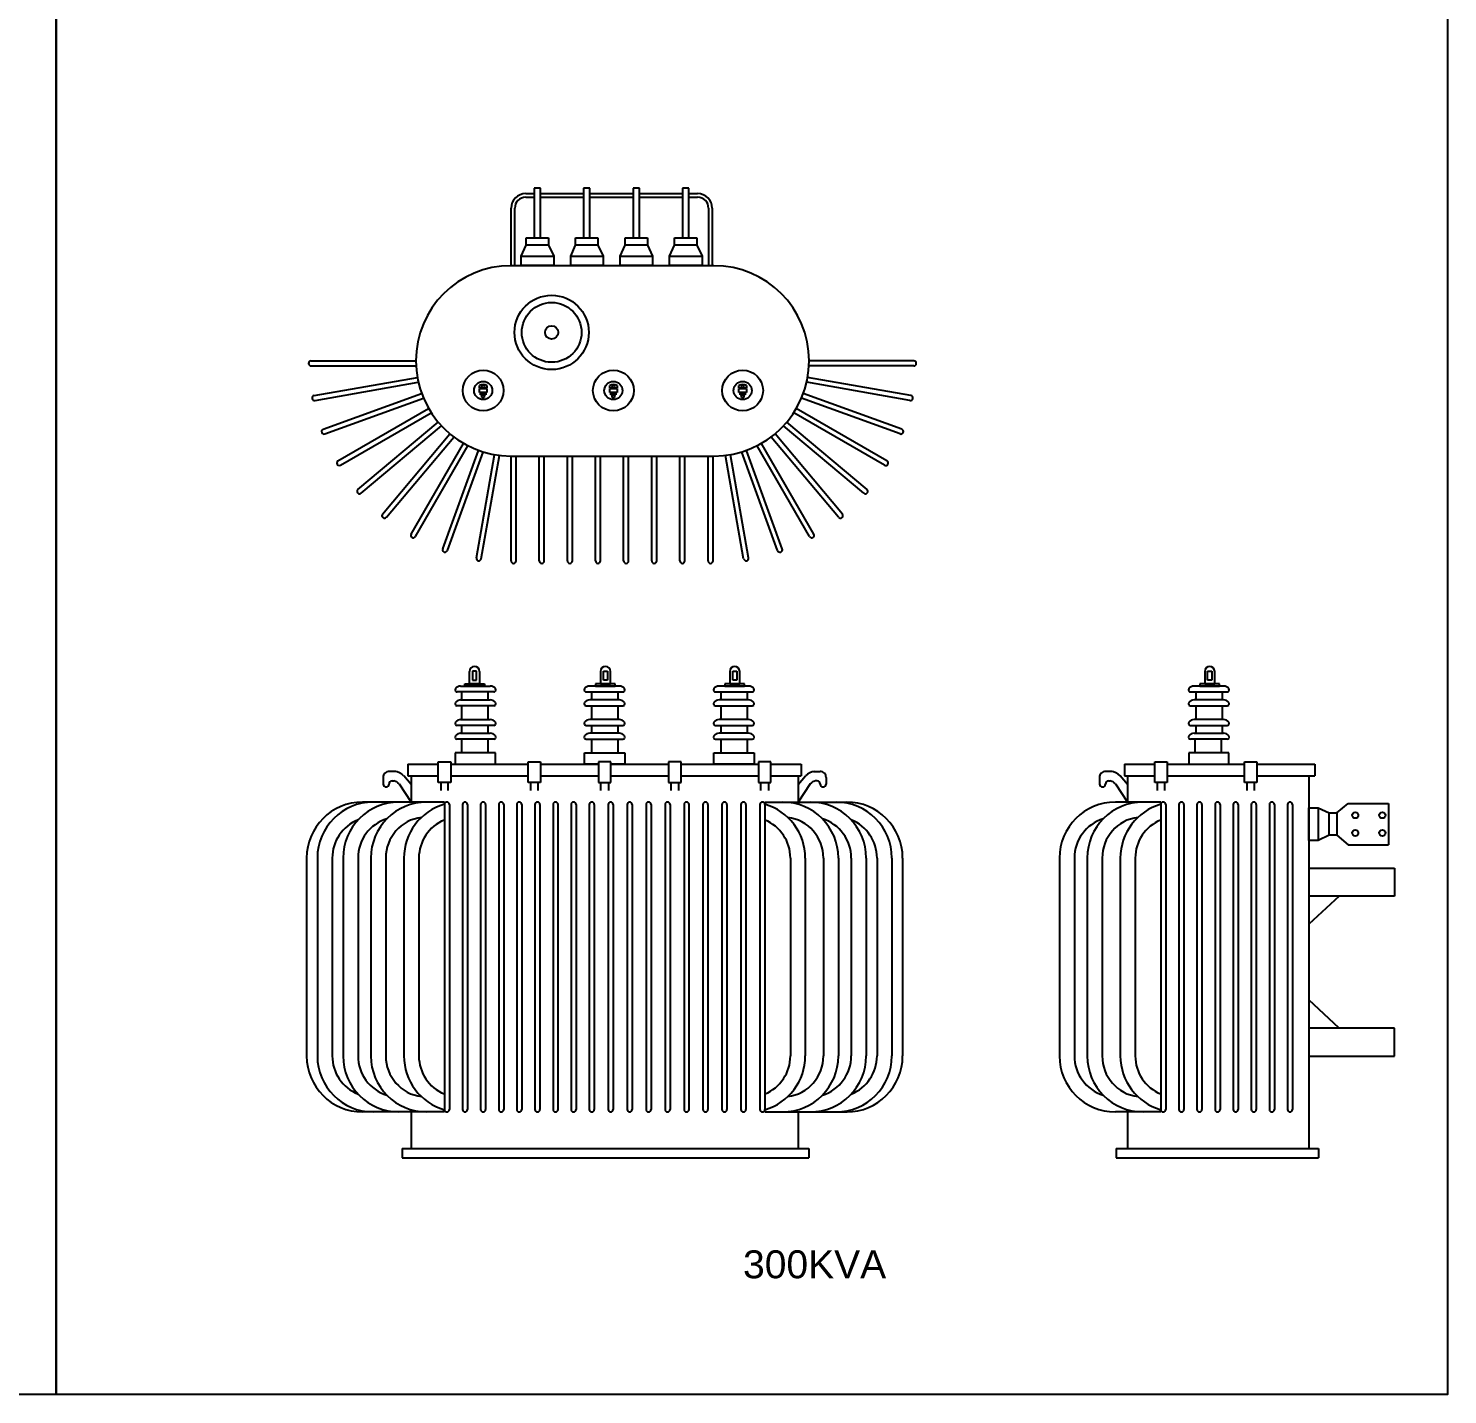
# Model space of a CAD drawing. Header units: millimetres. Extents: x 2237 to 13945, y -185 to 7152.
# Drawn here: x 5900 to 9712, y -185 to 3483 of the extents above; entities that cross this region are included whole.
import ezdxf

# ---------------------------------------------------------------- set-up
doc = ezdxf.new("R2010")
doc.units = ezdxf.units.MM
doc.layers.add('TRAFO', color=21, linetype='Continuous')
doc.styles.get("Standard").update_dxf_attribs({"font": 'arial.ttf'})

msp = doc.modelspace()

# ---------------------------------------------------------------- linework, layer by layer
for points in [[(2237.4, 3670.8), (5974.5, 3670.8), (5974.5, -185.4), (2237.4, -185.4)], [(5974.5, 3670.8), (9711.7, 3670.8), (9711.7, -185.4), (5974.5, -185.4)]]:
    msp.add_lwpolyline(points, close=True)
at = {"layer": 'TRAFO'}
for p, q in [((7275.2, 3053.8), (7258.4, 3053.8)), ((7258.4, 3053.8), (7258.4, 2920.9)), ((7275.2, 2920.9), (7275.2, 3053.8)), ((7408, 3053.8), (7391.2, 3053.8)), ((7391.2, 3053.8), (7391.2, 2920.9)), ((7408, 2920.9), (7408, 3053.8)), ((7540.8, 3053.8), (7524, 3053.8)), ((7524, 3053.8), (7524, 2920.9)), ((7540.8, 2920.9), (7540.8, 3053.8)), ((7673.5, 3053.8), (7656.8, 3053.8)), ((7656.8, 3053.8), (7656.8, 2920.9)), ((7673.5, 2920.9), (7673.5, 3053.8)), ((7235.6, 3039.6), (7258.4, 3039.6)), ((7235.6, 3029.7), (7258.4, 3029.7)), ((7275.2, 3039.6), (7391.2, 3039.6)), ((7275.2, 3029.7), (7391.2, 3029.7)), ((7408, 3039.6), (7524, 3039.6)), ((7408, 3029.7), (7524, 3029.7)), ((7540.8, 3039.6), (7656.8, 3039.6)), ((7540.8, 3029.7), (7656.8, 3029.7)), ((7673.5, 3039.6), (7697.2, 3039.6)), ((7673.5, 3029.7), (7697.2, 3029.7)), ((7196.3, 2846.1), (7196.3, 3000.3)), ((7206.1, 2846.1), (7206.1, 3000.3)), ((7726.6, 3000.3), (7726.6, 2846.1)), ((7736.4, 3000.3), (7736.4, 2846.1)), ((7223.5, 2871.2), (7236.8, 2900.8)), ((7236.8, 2900.8), (7236.8, 2920.9)), ((7236.8, 2920.9), (7296.7, 2920.9)), ((7296.7, 2900.8), (7236.8, 2900.8)), ((7258.4, 2920.9), (7275.2, 2920.9)), ((7296.7, 2920.9), (7296.7, 2900.8)), ((7296.7, 2900.8), (7310.9, 2871.2)), ((7356.3, 2871.2), (7369.6, 2900.8)), ((7369.6, 2900.8), (7369.6, 2920.9)), ((7369.6, 2920.9), (7429.5, 2920.9)), ((7429.5, 2900.8), (7369.6, 2900.8)), ((7391.2, 2920.9), (7408, 2920.9)), ((7429.5, 2920.9), (7429.5, 2900.8)), ((7429.5, 2900.8), (7443.7, 2871.2)), ((7489, 2871.2), (7502.4, 2900.8)), ((7502.4, 2900.8), (7502.4, 2920.9)), ((7502.4, 2920.9), (7562.3, 2920.9)), ((7562.3, 2900.8), (7502.4, 2900.8)), ((7524, 2920.9), (7540.8, 2920.9)), ((7562.3, 2920.9), (7562.3, 2900.8)), ((7562.3, 2900.8), (7576.5, 2871.2)), ((7621.8, 2871.2), (7635.2, 2900.8)), ((7635.2, 2900.8), (7635.2, 2920.9)), ((7635.2, 2920.9), (7695.1, 2920.9)), ((7695.1, 2900.8), (7635.2, 2900.8)), ((7656.8, 2920.9), (7673.5, 2920.9)), ((7695.1, 2920.9), (7695.1, 2900.8)), ((7695.1, 2900.8), (7709.3, 2871.2)), ((7223.5, 2846.1), (7223.5, 2871.2)), ((7223.5, 2871.2), (7310.9, 2871.2)), ((7310.9, 2871.2), (7310.9, 2846.1)), ((7356.3, 2846.1), (7356.3, 2871.2)), ((7356.3, 2871.2), (7443.7, 2871.2)), ((7443.7, 2871.2), (7443.7, 2846.1)), ((7489, 2846.1), (7489, 2871.2)), ((7489, 2871.2), (7576.5, 2871.2)), ((7576.5, 2871.2), (7576.5, 2846.1)), ((7621.8, 2846.1), (7621.8, 2871.2)), ((7621.8, 2871.2), (7709.3, 2871.2)), ((7709.3, 2871.2), (7709.3, 2846.1)), ((7196.3, 2846.1), (7741, 2846.1)), ((7310.9, 2846.1), (7223.5, 2846.1)), ((7443.7, 2846.1), (7356.3, 2846.1)), ((7576.5, 2846.1), (7489, 2846.1)), ((7709.3, 2846.1), (7621.8, 2846.1)), ((6659.2, 2590.3), (6940.6, 2590.3)), ((6659.2, 2577), (6940.6, 2577)), ((8277.9, 2590.3), (7996.5, 2590.3)), ((8277.9, 2577), (7996.5, 2577)), ((6667.4, 2497.1), (6944.5, 2545.9)), ((6669.7, 2483.9), (6946.8, 2532.8)), ((7111.3, 2518.4), (7111.3, 2523.9)), ((7113.7, 2518.4), (7111.3, 2518.4)), ((7111.3, 2515.8), (7131.2, 2515.8)), ((7111.3, 2505.8), (7111.3, 2515.8)), ((7113.7, 2518.4), (7117.1, 2518.4)), ((7113.7, 2515.8), (7128.9, 2515.8)), ((7117.1, 2518.4), (7117.1, 2515.8)), ((7128.9, 2518.4), (7125.4, 2518.4)), ((7125.4, 2518.4), (7125.4, 2515.8)), ((7131.2, 2518.4), (7128.9, 2518.4)), ((7131.2, 2523.9), (7131.2, 2518.4)), ((7131.2, 2515.8), (7131.2, 2505.8)), ((7461.1, 2518.4), (7461.1, 2523.9)), ((7463.4, 2518.4), (7461.1, 2518.4)), ((7461.1, 2515.8), (7481, 2515.8)), ((7461.1, 2505.8), (7461.1, 2515.8)), ((7463.4, 2518.4), (7466.9, 2518.4)), ((7463.4, 2515.8), (7478.6, 2515.8)), ((7466.9, 2518.4), (7466.9, 2515.8)), ((7478.6, 2518.4), (7475.2, 2518.4)), ((7475.2, 2518.4), (7475.2, 2515.8)), ((7481, 2518.4), (7478.6, 2518.4)), ((7481, 2523.9), (7481, 2518.4)), ((7481, 2515.8), (7481, 2505.8)), ((7808.3, 2518.4), (7808.3, 2523.9)), ((7810.6, 2518.4), (7808.3, 2518.4)), ((7808.3, 2515.8), (7828.2, 2515.8)), ((7808.3, 2505.8), (7808.3, 2515.8)), ((7810.6, 2518.4), (7814.1, 2518.4)), ((7810.6, 2515.8), (7825.8, 2515.8)), ((7814.1, 2518.4), (7814.1, 2515.8)), ((7825.8, 2518.4), (7822.4, 2518.4)), ((7822.4, 2518.4), (7822.4, 2515.8)), ((7828.2, 2518.4), (7825.8, 2518.4)), ((7828.2, 2523.9), (7828.2, 2518.4)), ((7828.2, 2515.8), (7828.2, 2505.8)), ((8267.4, 2483.9), (7990.3, 2532.8)), ((8269.7, 2497.1), (7992.7, 2545.9)), ((6691.6, 2406.7), (6956, 2502.9)), ((6696.2, 2394.1), (6960.6, 2490.3)), ((7131.2, 2505.8), (7111.3, 2505.8)), ((7114.2, 2505.8), (7128.2, 2505.8)), ((7114.2, 2499.3), (7114.2, 2505.8)), ((7128.2, 2499.3), (7114.2, 2499.3)), ((7117.8, 2499.3), (7124.3, 2499.3)), ((7117.8, 2492.1), (7117.8, 2499.3)), ((7124.3, 2492.1), (7117.8, 2492.1)), ((7124.3, 2499.3), (7124.3, 2492.1)), ((7128.2, 2505.8), (7128.2, 2499.3)), ((7481, 2505.8), (7461.1, 2505.8)), ((7463.9, 2505.8), (7478, 2505.8)), ((7463.9, 2499.3), (7463.9, 2505.8)), ((7478, 2499.3), (7463.9, 2499.3)), ((7467.6, 2499.3), (7474, 2499.3)), ((7467.6, 2492.1), (7467.6, 2499.3)), ((7474, 2492.1), (7467.6, 2492.1)), ((7474, 2499.3), (7474, 2492.1)), ((7478, 2505.8), (7478, 2499.3)), ((7828.2, 2505.8), (7808.3, 2505.8)), ((7811.1, 2505.8), (7825.2, 2505.8)), ((7811.1, 2499.3), (7811.1, 2505.8)), ((7825.2, 2499.3), (7811.1, 2499.3)), ((7814.7, 2499.3), (7821.2, 2499.3)), ((7814.7, 2492.1), (7814.7, 2499.3)), ((7821.2, 2492.1), (7814.7, 2492.1)), ((7821.2, 2499.3), (7821.2, 2492.1)), ((7825.2, 2505.8), (7825.2, 2499.3)), ((8240.9, 2394.1), (7976.5, 2490.3)), ((8245.5, 2406.7), (7981.1, 2502.9)), ((6731.2, 2321.8), (6974.8, 2462.5)), ((6737.9, 2310.2), (6981.5, 2450.9)), ((8199.2, 2310.2), (7955.6, 2450.9)), ((8205.9, 2321.8), (7962.3, 2462.5)), ((6784.9, 2245.1), (7000.4, 2426)), ((6793.5, 2234.9), (7009, 2415.7)), ((8143.6, 2234.9), (7928.1, 2415.7)), ((8152.2, 2245.1), (7936.7, 2426)), ((6851.1, 2179), (7031.9, 2394.5)), ((6861.3, 2170.4), (7042.2, 2385.9)), ((6927.8, 2125.3), (7068.4, 2368.9)), ((8009.4, 2125.3), (7868.7, 2368.9)), ((8075.8, 2170.4), (7895, 2385.9)), ((8086, 2179), (7905.2, 2394.5)), ((6939.3, 2118.6), (7080, 2362.2)), ((7012.6, 2085.7), (7108.8, 2350.1)), ((7025.2, 2081.1), (7121.4, 2345.5)), ((7103, 2061.5), (7151.9, 2338.5)), ((7116.2, 2059.2), (7165, 2336.2)), ((7196.3, 2053.3), (7196.3, 2334.7)), ((7196.3, 2334.6), (7741, 2334.6)), ((7209.7, 2053.3), (7209.7, 2334.7)), ((7271.8, 2053.3), (7271.8, 2334.7)), ((7285.2, 2053.3), (7285.2, 2334.7)), ((7347.4, 2053.3), (7347.4, 2334.7)), ((7360.8, 2053.3), (7360.8, 2334.7)), ((7422.9, 2053.3), (7422.9, 2334.7)), ((7436.3, 2053.3), (7436.3, 2334.7)), ((7498.5, 2053.3), (7498.5, 2334.7)), ((7511.9, 2053.3), (7511.9, 2334.7)), ((7574.1, 2053.3), (7574.1, 2334.7)), ((7587.4, 2053.3), (7587.4, 2334.7)), ((7649.6, 2053.3), (7649.6, 2334.7)), ((7663, 2053.3), (7663, 2334.7)), ((7725.2, 2053.3), (7725.2, 2334.7)), ((7738.6, 2053.3), (7738.6, 2334.7)), ((7820.9, 2059.2), (7772.1, 2336.2)), ((7834.1, 2061.5), (7785.3, 2338.5)), ((7911.9, 2081.1), (7815.7, 2345.5)), ((7924.5, 2085.7), (7828.3, 2350.1)), ((7997.8, 2118.6), (7857.1, 2362.2)), ((7084.8, 1723), (7084.8, 1756.7)), ((7103.6, 1757), (7092.6, 1757)), ((7092.6, 1757), (7092.6, 1733.1)), ((7103.6, 1733.1), (7103.6, 1757)), ((7111.5, 1756.7), (7111.5, 1723)), ((7436.3, 1756.7), (7436.3, 1723)), ((7444.2, 1757), (7455.2, 1757)), ((7444.2, 1733.1), (7444.2, 1757)), ((7455.2, 1757), (7455.2, 1733.1)), ((7463.1, 1723), (7463.1, 1756.7)), ((7783.5, 1756.7), (7783.5, 1723)), ((7791.4, 1757), (7802.4, 1757)), ((7791.4, 1733.1), (7791.4, 1757)), ((7802.4, 1757), (7802.4, 1733.1)), ((7810.3, 1723), (7810.3, 1756.7)), ((9059.2, 1756.7), (9059.2, 1723)), ((9067.1, 1757), (9078.1, 1757)), ((9067.1, 1733.1), (9067.1, 1757)), ((9078.1, 1757), (9078.1, 1733.1)), ((9086, 1723), (9086, 1756.7)), ((7060.8, 1717.2), (7140.1, 1717.2)), ((7071.7, 1717.2), (7071.7, 1723)), ((7071.7, 1723), (7124.5, 1723)), ((7124.5, 1717.2), (7071.7, 1717.2)), ((7111.5, 1723), (7084.8, 1723)), ((7092.6, 1733.1), (7103.6, 1733.1)), ((7124.5, 1723), (7124.5, 1717.2)), ((7487, 1717.2), (7407.7, 1717.2)), ((7476.1, 1723), (7423.3, 1723)), ((7423.3, 1723), (7423.3, 1717.2)), ((7423.3, 1717.2), (7476.1, 1717.2)), ((7436.3, 1723), (7463.1, 1723)), ((7455.2, 1733.1), (7444.2, 1733.1)), ((7476.1, 1717.2), (7476.1, 1723)), ((7834.2, 1717.2), (7754.9, 1717.2)), ((7823.3, 1723), (7770.5, 1723)), ((7770.5, 1723), (7770.5, 1717.2)), ((7770.5, 1717.2), (7823.3, 1717.2)), ((7783.5, 1723), (7810.3, 1723)), ((7802.4, 1733.1), (7791.4, 1733.1)), ((7823.3, 1717.2), (7823.3, 1723)), ((9109.9, 1717.2), (9030.6, 1717.2)), ((9099, 1723), (9046.2, 1723)), ((9046.2, 1723), (9046.2, 1717.2)), ((9046.2, 1717.2), (9099, 1717.2)), ((9059.2, 1723), (9086, 1723)), ((9078.1, 1733.1), (9067.1, 1733.1)), ((9099, 1717.2), (9099, 1723)), ((7149.7, 1701.4), (7051.2, 1701.4)), ((7060.8, 1680.2), (7140.1, 1680.2)), ((7064, 1680.2), (7064, 1701.4)), ((7134.4, 1680.2), (7134.4, 1701.4)), ((7398.1, 1701.4), (7496.6, 1701.4)), ((7487, 1680.2), (7407.7, 1680.2)), ((7413.4, 1680.2), (7413.4, 1701.4)), ((7483.9, 1680.2), (7483.9, 1701.4)), ((7745.3, 1701.4), (7843.8, 1701.4)), ((7834.2, 1680.2), (7754.9, 1680.2)), ((7760.6, 1680.2), (7760.6, 1701.4)), ((7831, 1680.2), (7831, 1701.4)), ((9021, 1701.4), (9119.6, 1701.4)), ((9109.9, 1680.2), (9030.6, 1680.2)), ((9036.3, 1680.2), (9036.3, 1701.4)), ((9106.8, 1680.2), (9106.8, 1701.4)), ((7149.7, 1664.5), (7051.2, 1664.5)), ((7064, 1627.5), (7064, 1663.9)), ((7134.4, 1627.5), (7134.4, 1663.9)), ((7398.1, 1664.5), (7496.6, 1664.5)), ((7413.4, 1627.5), (7413.4, 1663.9)), ((7483.9, 1627.5), (7483.9, 1663.9)), ((7745.3, 1664.5), (7843.8, 1664.5)), ((7760.6, 1627.5), (7760.6, 1663.9)), ((7831, 1627.5), (7831, 1663.9)), ((9021, 1664.5), (9119.6, 1664.5)), ((9036.3, 1627.5), (9036.3, 1663.9)), ((9106.8, 1627.5), (9106.8, 1663.9)), ((7149.7, 1611.7), (7051.2, 1611.7)), ((7060.8, 1627.5), (7140.1, 1627.5)), ((7064, 1590.5), (7064, 1611.7)), ((7134.4, 1590.5), (7134.4, 1611.7)), ((7398.1, 1611.7), (7496.6, 1611.7)), ((7487, 1627.5), (7407.7, 1627.5)), ((7413.4, 1590.5), (7413.4, 1611.7)), ((7483.9, 1590.5), (7483.9, 1611.7)), ((7745.3, 1611.7), (7843.8, 1611.7)), ((7834.2, 1627.5), (7754.9, 1627.5)), ((7760.6, 1590.5), (7760.6, 1611.7)), ((7831, 1590.5), (7831, 1611.7)), ((9021, 1611.7), (9119.6, 1611.7)), ((9109.9, 1627.5), (9030.6, 1627.5)), ((9036.3, 1590.5), (9036.3, 1611.7)), ((9106.8, 1590.5), (9106.8, 1611.7)), ((7149.7, 1574.7), (7051.2, 1574.7)), ((7060.8, 1590.5), (7140.1, 1590.5)), ((7064, 1537.7), (7064, 1574.2)), ((7134.4, 1537.7), (7134.4, 1574.2)), ((7398.1, 1574.7), (7496.6, 1574.7)), ((7487, 1590.5), (7407.7, 1590.5)), ((7413.4, 1537.7), (7413.4, 1574.2)), ((7483.9, 1537.7), (7483.9, 1574.2)), ((7745.3, 1574.7), (7843.8, 1574.7)), ((7834.2, 1590.5), (7754.9, 1590.5)), ((7760.6, 1537.7), (7760.6, 1574.2)), ((7831, 1537.7), (7831, 1574.2)), ((9119.6, 1574.7), (9021, 1574.7)), ((9030.6, 1590.5), (9109.9, 1590.5)), ((9033.8, 1537.7), (9033.8, 1574.2)), ((9104.2, 1537.7), (9104.2, 1574.2)), ((7154.6, 1537.7), (7046.4, 1537.7)), ((7046.4, 1537.7), (7046.4, 1507.5)), ((7154.6, 1507.5), (7154.6, 1537.7)), ((7393.3, 1507.5), (7393.3, 1537.7)), ((7393.3, 1537.7), (7501.5, 1537.7)), ((7501.5, 1537.7), (7501.5, 1507.5)), ((7740.5, 1537.7), (7848.7, 1537.7)), ((7740.5, 1507.5), (7740.5, 1537.7)), ((7848.7, 1537.7), (7848.7, 1507.5)), ((9124.4, 1537.7), (9016.2, 1537.7)), ((9016.2, 1537.7), (9016.2, 1507.5)), ((9124.4, 1507.5), (9124.4, 1537.7)), ((6886.5, 1487.6), (6868.8, 1487.6)), ((6919.3, 1507.5), (7000.8, 1507.5)), ((6919.3, 1507.5), (6919.3, 1476.3)), ((7000.8, 1458.6), (7000.8, 1514)), ((7000.8, 1514), (7034, 1514)), ((7034, 1514), (7034, 1458.6)), ((7034, 1507.5), (7242.1, 1507.5)), ((7046.4, 1507.5), (7154.6, 1507.5)), ((7242.1, 1458.6), (7242.1, 1514)), ((7242.1, 1514), (7275.3, 1514)), ((7275.3, 1514), (7275.3, 1458.6)), ((7275.3, 1507.5), (7430.7, 1507.5)), ((7430.7, 1507.5), (7393.3, 1507.5)), ((7464, 1514), (7430.7, 1514)), ((7430.7, 1514), (7430.7, 1458.6)), ((7464, 1458.6), (7464, 1514)), ((7464, 1507.5), (7619.4, 1507.5)), ((7501.5, 1507.5), (7464, 1507.5)), ((7652.7, 1514), (7619.4, 1514)), ((7619.4, 1514), (7619.4, 1458.6)), ((7652.7, 1458.6), (7652.7, 1514)), ((7652.7, 1507.5), (7860.7, 1507.5)), ((7848.7, 1507.5), (7740.5, 1507.5)), ((7893.9, 1514), (7860.7, 1514)), ((7860.7, 1514), (7860.7, 1458.6)), ((7893.9, 1458.6), (7893.9, 1514)), ((7893.9, 1507.5), (7975.5, 1507.5)), ((7975.5, 1507.5), (7975.5, 1476.3)), ((8008.5, 1487.6), (8026.2, 1487.6)), ((8810.6, 1487.6), (8792.9, 1487.6)), ((8843.4, 1507.5), (8924.9, 1507.5)), ((8843.4, 1507.5), (8843.4, 1476.3)), ((8924.9, 1458.6), (8924.9, 1514)), ((8924.9, 1514), (8958.1, 1514)), ((8958.1, 1514), (8958.1, 1458.6)), ((8958.1, 1507.5), (9166.2, 1507.5)), ((9016.2, 1507.5), (9124.4, 1507.5)), ((9166.2, 1458.6), (9166.2, 1514)), ((9166.2, 1514), (9199.4, 1514)), ((9199.4, 1514), (9199.4, 1458.6)), ((9199.4, 1507.5), (9354.8, 1507.5)), ((9354.8, 1507.5), (9354.8, 1476.3)), ((6852.9, 1471.7), (6852.9, 1454.1)), ((6868.6, 1454.1), (6868.6, 1454.6)), ((6876.5, 1462.3), (6881.4, 1462.3)), ((6895.3, 1454.6), (6927.5, 1405.7)), ((6927.5, 1453.3), (6907.8, 1476.2)), ((6919.3, 1476.3), (7000.8, 1476.3)), ((6927.5, 1476.3), (6927.5, 1405.7)), ((7034, 1458.6), (7000.8, 1458.6)), ((7027.6, 1458.6), (7007.2, 1458.6)), ((7007.2, 1458.6), (7007.2, 1436.7)), ((7027.6, 1436.7), (7027.6, 1458.6)), ((7034, 1476.3), (7242.1, 1476.3)), ((7275.3, 1458.6), (7242.1, 1458.6)), ((7268.9, 1458.6), (7248.5, 1458.6)), ((7248.5, 1458.6), (7248.5, 1436.7)), ((7268.9, 1436.7), (7268.9, 1458.6)), ((7275.3, 1476.3), (7430.7, 1476.3)), ((7430.7, 1458.6), (7464, 1458.6)), ((7437.2, 1436.7), (7437.2, 1458.6)), ((7437.2, 1458.6), (7457.6, 1458.6)), ((7457.6, 1458.6), (7457.6, 1436.7)), ((7464, 1476.3), (7619.4, 1476.3)), ((7619.4, 1458.6), (7652.7, 1458.6)), ((7625.8, 1436.7), (7625.8, 1458.6)), ((7625.8, 1458.6), (7646.2, 1458.6)), ((7646.2, 1458.6), (7646.2, 1436.7)), ((7652.7, 1476.3), (7860.7, 1476.3)), ((7860.7, 1458.6), (7893.9, 1458.6)), ((7867.1, 1436.7), (7867.1, 1458.6)), ((7867.1, 1458.6), (7887.5, 1458.6)), ((7887.5, 1458.6), (7887.5, 1436.7)), ((7893.9, 1476.3), (7975.5, 1476.3)), ((7967.5, 1476.3), (7967.5, 1405.7)), ((7967.5, 1453.3), (7987.3, 1476.2)), ((7999.8, 1454.6), (7967.5, 1405.7)), ((8018.6, 1462.3), (8013.6, 1462.3)), ((8026.4, 1454.1), (8026.4, 1454.6)), ((8042.1, 1471.7), (8042.1, 1454.1)), ((8777, 1471.7), (8777, 1454.1)), ((8792.7, 1454.1), (8792.7, 1454.6)), ((8800.6, 1462.3), (8805.5, 1462.3)), ((8819.3, 1454.6), (8851.6, 1405.7)), ((8851.6, 1453.3), (8831.8, 1476.2)), ((8843.4, 1476.3), (8924.9, 1476.3)), ((8851.6, 1476.3), (8851.6, 1405.7)), ((8958.1, 1458.6), (8924.9, 1458.6)), ((8951.7, 1458.6), (8931.3, 1458.6)), ((8931.3, 1458.6), (8931.3, 1436.7)), ((8951.7, 1436.7), (8951.7, 1458.6)), ((8958.1, 1476.3), (9166.2, 1476.3)), ((9199.4, 1458.6), (9166.2, 1458.6)), ((9193, 1458.6), (9172.6, 1458.6)), ((9172.6, 1458.6), (9172.6, 1436.7)), ((9193, 1436.7), (9193, 1458.6)), ((9199.4, 1476.3), (9354.8, 1476.3)), ((9339, 1476.3), (9339, 475.9)), ((6812.2, 1405.7), (6797.3, 1405.7)), ((6897.3, 1405.7), (6797.3, 1405.7)), ((7017.2, 1405.7), (6806.1, 1405.7)), ((7017.2, 1405.7), (6927.2, 1405.7)), ((7017.2, 1405.7), (6937.5, 1405.7)), ((7017.2, 1399), (7017.2, 580.4)), ((7030.5, 1399), (7030.5, 580.4)), ((7065.8, 1399), (7065.8, 580.4)), ((7079.2, 1399), (7079.2, 580.4)), ((7114.4, 1399), (7114.4, 580.4)), ((7127.8, 1399), (7127.8, 580.4)), ((7163, 1399), (7163, 580.4)), ((7176.4, 1399), (7176.4, 580.4)), ((7211.6, 1399), (7211.6, 580.4)), ((7225, 1399), (7225, 580.4)), ((7260.2, 1399), (7260.2, 580.4)), ((7273.6, 1399), (7273.6, 580.4)), ((7308.9, 1399), (7308.9, 580.4)), ((7322.2, 1399), (7322.2, 580.4)), ((7357.5, 1399), (7357.5, 580.4)), ((7370.9, 1399), (7370.9, 580.4)), ((7406.1, 1399), (7406.1, 580.4)), ((7419.5, 1399), (7419.5, 580.4)), ((7457, 1399), (7457, 580.4)), ((7470.4, 1399), (7470.4, 580.4)), ((7508, 1399), (7508, 580.4)), ((7521.3, 1399), (7521.3, 580.4)), ((7558.9, 1399), (7558.9, 580.4)), ((7572.3, 1399), (7572.3, 580.4)), ((7609.8, 1399), (7609.8, 580.4)), ((7623.2, 1399), (7623.2, 580.4)), ((7660.8, 1399), (7660.8, 580.4)), ((7674.1, 1399), (7674.1, 580.4)), ((7711.7, 1399), (7711.7, 580.4)), ((7725.1, 1399), (7725.1, 580.4)), ((7762.6, 1399), (7762.6, 580.4)), ((7776, 1399), (7776, 580.4)), ((7813.6, 1399), (7813.6, 580.4)), ((7826.9, 1399), (7826.9, 580.4)), ((7864.5, 1399), (7864.5, 580.4)), ((7877.9, 1405.7), (8089, 1405.7)), ((7877.9, 1405.7), (7957.5, 1405.7)), ((7877.9, 1405.7), (7967.8, 1405.7)), ((7877.9, 1399), (7877.9, 580.4)), ((7997.7, 1405.7), (8097.7, 1405.7)), ((8082.8, 1405.7), (8097.7, 1405.7)), ((8941.2, 1405.7), (8819.3, 1405.7)), ((8941.2, 1405.7), (8851.3, 1405.7)), ((8941.2, 1405.7), (8861.6, 1405.7)), ((8941.2, 1399), (8941.2, 580.4)), ((8954.6, 1399), (8954.6, 580.4)), ((8989.9, 1399), (8989.9, 580.4)), ((9003.2, 1399), (9003.2, 580.4)), ((9038.5, 1399), (9038.5, 580.4)), ((9051.9, 1399), (9051.9, 580.4)), ((9087.1, 1399), (9087.1, 580.4)), ((9100.5, 1399), (9100.5, 580.4)), ((9135.7, 1399), (9135.7, 580.4)), ((9149.1, 1399), (9149.1, 580.4)), ((9184.3, 1399), (9184.3, 580.4)), ((9197.7, 1399), (9197.7, 580.4)), ((9232.9, 1399), (9232.9, 580.4)), ((9246.3, 1399), (9246.3, 580.4)), ((9281.6, 1399), (9281.6, 580.4)), ((9295, 1399), (9295, 580.4)), ((9339, 1389.9), (9364.1, 1389.9)), ((9339, 1302.5), (9339, 1389.9)), ((9364.1, 1389.9), (9393.7, 1376.5)), ((9364.1, 1389.9), (9364.1, 1302.5)), ((9393.7, 1376.5), (9413.8, 1376.5)), ((9393.7, 1316.6), (9393.7, 1376.5)), ((9413.8, 1376.5), (9444.5, 1402)), ((9413.8, 1376.5), (9413.8, 1316.6)), ((9444.5, 1402), (9553.2, 1402)), ((9553.2, 1402), (9553.2, 1291.2)), ((9364.1, 1302.5), (9339, 1302.5)), ((9393.7, 1316.6), (9364.1, 1302.5)), ((9413.8, 1316.6), (9393.7, 1316.6)), ((9413.8, 1316.6), (9444.5, 1291.2)), ((9444.5, 1291.2), (9553.2, 1291.2)), ((6647.1, 1255.5), (6647.1, 723.9)), ((6675.9, 1255.5), (6675.9, 723.9)), ((6715.9, 1255.5), (6715.9, 723.9)), ((6745, 1255.5), (6745, 723.9)), ((6785.1, 1255.5), (6785.1, 723.9)), ((6819.6, 1255.5), (6819.6, 723.9)), ((6859.6, 1255.5), (6859.6, 723.9)), ((6908.5, 1255.5), (6908.5, 723.9)), ((6948.6, 1255.5), (6948.6, 723.9)), ((7946.5, 1255.5), (7946.5, 723.9)), ((7986.5, 1255.5), (7986.5, 723.9)), ((8035.4, 1255.5), (8035.4, 723.9)), ((8075.4, 1255.5), (8075.4, 723.9)), ((8110, 1255.5), (8110, 723.9)), ((8150, 1255.5), (8150, 723.9)), ((8179.1, 1255.5), (8179.1, 723.9)), ((8219.2, 1255.5), (8219.2, 723.9)), ((8247.9, 1255.5), (8247.9, 723.9)), ((8669.1, 1255.5), (8669.1, 723.9)), ((8709.1, 1255.5), (8709.1, 723.9)), ((8743.7, 1255.5), (8743.7, 723.9)), ((8783.7, 1255.5), (8783.7, 723.9)), ((8832.6, 1255.5), (8832.6, 723.9)), ((8872.6, 1255.5), (8872.6, 723.9)), ((9339, 1228.4), (9569.1, 1228.4)), ((9569.1, 1228.4), (9569.1, 1153.2)), ((9569.1, 1153.2), (9339, 1153.2)), ((9420.4, 1153.2), (9339, 1077.5)), ((9420.4, 799), (9339, 874.7)), ((9569.1, 799), (9339, 799)), ((9569.1, 723.8), (9569.1, 799)), ((9339, 723.8), (9569.1, 723.8)), ((6990.8, 573.7), (6796, 573.7)), ((7017.2, 573.7), (6806.1, 573.7)), ((7017.2, 573.7), (6927.2, 573.7)), ((6927.5, 573.7), (6927.5, 475.9)), ((7017.2, 573.7), (6937.5, 573.7)), ((7877.9, 573.7), (8089, 573.7)), ((7877.9, 573.7), (7957.5, 573.7)), ((7877.9, 573.7), (7967.8, 573.7)), ((7904.2, 573.7), (8099, 573.7)), ((7967.5, 573.7), (7967.5, 475.9)), ((8914.9, 573.7), (8819.3, 573.7)), ((8941.2, 573.7), (8851.3, 573.7)), ((8851.6, 573.7), (8851.6, 475.9)), ((8941.2, 573.7), (8861.6, 573.7)), ((6903.3, 475.9), (7996.1, 475.9)), ((6903.3, 475.9), (6903.3, 450.5)), ((7996.1, 475.9), (7996.1, 450.5)), ((8821.2, 475.9), (9364.7, 475.9)), ((8821.2, 475.9), (8821.2, 450.5)), ((8851.6, 475.9), (9339, 475.9)), ((9364.7, 475.9), (9364.7, 450.5)), ((6903.3, 450.5), (7996.1, 450.5)), ((8821.2, 450.5), (9364.7, 450.5))]:
    msp.add_line(p, q, dxfattribs=at)
for centre, radius in [((7305.2, 2666.8), 99.8), ((7305.2, 2666.8), 80.3), ((7305.2, 2666.8), 17.8), ((7121.3, 2510.8), 54.8), ((7471, 2510.8), 54.8), ((7818.2, 2510.8), 54.8), ((7121.3, 2510.8), 24.4), ((7121.3, 2521.3), 3.44), ((7471, 2510.8), 24.4), ((7471, 2521.3), 3.44), ((7818.2, 2510.8), 24.4), ((7818.2, 2521.3), 3.44), ((9463.5, 1370.4), 8.22), ((9536.4, 1370.4), 8.22), ((9463.5, 1322.8), 8.22), ((9536.4, 1322.8), 8.22)]:
    msp.add_circle(centre, radius, dxfattribs=at)
for centre, radius, start, end in [((7235.6, 3000.3), 39.3, 90, 180), ((7235.6, 3000.3), 29.4, 90, 180), ((7697.2, 3000.3), 39.3, 0, 90), ((7697.2, 3000.3), 29.4, 0, 90), ((7196.3, 2590.3), 255.7, 90, 270), ((7741, 2590.3), 255.7, 270, 90), ((6659.2, 2583.6), 6.69, 90, 270), ((8277.9, 2583.6), 6.69, 270, 90), ((7121.3, 2511.2), 16.1, 51.9125, 128.0875), ((7471, 2511.2), 16.1, 51.9125, 128.0875), ((7818.2, 2511.2), 16.1, 51.9125, 128.0875), ((6668.6, 2490.5), 6.69, 100, 280), ((8268.6, 2490.5), 6.69, 260, 80), ((6693.9, 2400.4), 6.69, 110, 290), ((8243.2, 2400.4), 6.69, 250, 70), ((6734.5, 2316), 6.69, 120, 300), ((8202.6, 2316), 6.69, 240, 60), ((6789.2, 2240), 6.69, 130, 310), ((8147.9, 2240), 6.69, 230, 50), ((6856.2, 2174.7), 6.69, 140, 320), ((8080.9, 2174.7), 6.69, 220, 40), ((6933.6, 2121.9), 6.69, 150, 330), ((8003.6, 2121.9), 6.69, 210, 30), ((7018.9, 2083.4), 6.69, 160, 340), ((7109.6, 2060.3), 6.69, 170, 350), ((7827.5, 2060.3), 6.69, 190, 10), ((7918.2, 2083.4), 6.69, 200, 20), ((7203, 2053.3), 6.69, 180, 0), ((7278.5, 2053.3), 6.69, 180, 0), ((7354.1, 2053.3), 6.69, 180, 0), ((7429.6, 2053.3), 6.69, 180, 0), ((7505.2, 2053.3), 6.69, 180, 0), ((7580.8, 2053.3), 6.69, 180, 0), ((7656.3, 2053.3), 6.69, 180, 0), ((7731.9, 2053.3), 6.69, 180, 0), ((7098.1, 1756.7), 13.4, 0, 180), ((7449.7, 1756.7), 13.4, 0, 180), ((7796.9, 1756.7), 13.4, 0, 180), ((9072.6, 1756.7), 13.4, 0, 180), ((7061.1, 1699.4), 17.8, 91.1111, 143.3305), ((7139.8, 1699.4), 17.8, 36.6695, 88.8889), ((7408, 1699.4), 17.8, 91.1111, 143.3305), ((7486.7, 1699.4), 17.8, 36.6695, 88.8889), ((7755.2, 1699.4), 17.8, 91.1111, 143.3305), ((7833.9, 1699.4), 17.8, 36.6695, 88.8889), ((9031, 1699.4), 17.8, 91.1111, 143.3305), ((9109.6, 1699.4), 17.8, 36.6695, 88.8889), ((7052.3, 1706.7), 6.36, 148.6352, 212.668), ((7061.1, 1662.4), 17.8, 91.1111, 143.3305), ((7051.6, 1708.2), 6.76, 226.3025, 266.3432), ((7139.8, 1662.4), 17.8, 36.6695, 88.8889), ((7149.3, 1708.2), 6.76, 273.6568, 313.6975), ((7148.6, 1706.7), 6.36, 327.332, 31.3648), ((7399.2, 1706.7), 6.36, 148.6352, 212.668), ((7408, 1662.4), 17.8, 91.1111, 143.3305), ((7398.5, 1708.2), 6.76, 226.3025, 266.3432), ((7486.7, 1662.4), 17.8, 36.6695, 88.8889), ((7496.2, 1708.2), 6.76, 273.6568, 313.6975), ((7495.5, 1706.7), 6.36, 327.332, 31.3648), ((7746.4, 1706.7), 6.36, 148.6352, 212.668), ((7745.7, 1708.2), 6.76, 226.3025, 266.3432), ((7755.2, 1662.4), 17.8, 91.1111, 143.3305), ((7833.9, 1662.4), 17.8, 36.6695, 88.8889), ((7843.4, 1708.2), 6.76, 273.6568, 313.6975), ((7842.7, 1706.7), 6.36, 327.332, 31.3648), ((9022.1, 1706.7), 6.36, 148.6352, 212.668), ((9031, 1662.4), 17.8, 91.1111, 143.3305), ((9021.4, 1708.2), 6.76, 226.3025, 266.3432), ((9109.6, 1662.4), 17.8, 36.6695, 88.8889), ((9119.1, 1708.2), 6.76, 273.6568, 313.6975), ((9118.4, 1706.7), 6.36, 327.332, 31.3648), ((7052.3, 1669.8), 6.36, 148.6352, 212.668), ((7051.6, 1671.2), 6.76, 226.3025, 266.3432), ((7149.3, 1671.2), 6.76, 273.6568, 313.6975), ((7148.6, 1669.8), 6.36, 327.332, 31.3648), ((7399.2, 1669.8), 6.36, 148.6352, 212.668), ((7398.5, 1671.2), 6.76, 226.3025, 266.3432), ((7496.2, 1671.2), 6.76, 273.6568, 313.6975), ((7495.5, 1669.8), 6.36, 327.332, 31.3648), ((7746.4, 1669.8), 6.36, 148.6352, 212.668), ((7745.7, 1671.2), 6.76, 226.3025, 266.3432), ((7843.4, 1671.2), 6.76, 273.6568, 313.6975), ((7842.7, 1669.8), 6.36, 327.332, 31.3648), ((9022.1, 1669.8), 6.36, 148.6352, 212.668), ((9021.4, 1671.2), 6.76, 226.3025, 266.3432), ((9119.1, 1671.2), 6.76, 273.6568, 313.6975), ((9118.4, 1669.8), 6.36, 327.332, 31.3648), ((7052.3, 1617), 6.36, 148.6352, 212.668), ((7061.1, 1609.7), 17.8, 91.1111, 143.3305), ((7051.6, 1618.4), 6.76, 226.3025, 266.3432), ((7139.8, 1609.7), 17.8, 36.6695, 88.8889), ((7149.3, 1618.4), 6.76, 273.6568, 313.6975), ((7148.6, 1617), 6.36, 327.332, 31.3648), ((7399.2, 1617), 6.36, 148.6352, 212.668), ((7408, 1609.7), 17.8, 91.1111, 143.3305), ((7398.5, 1618.4), 6.76, 226.3025, 266.3432), ((7486.7, 1609.7), 17.8, 36.6695, 88.8889), ((7496.2, 1618.4), 6.76, 273.6568, 313.6975), ((7495.5, 1617), 6.36, 327.332, 31.3648), ((7746.4, 1617), 6.36, 148.6352, 212.668), ((7755.2, 1609.7), 17.8, 91.1111, 143.3305), ((7745.7, 1618.4), 6.76, 226.3025, 266.3432), ((7833.9, 1609.7), 17.8, 36.6695, 88.8889), ((7843.4, 1618.4), 6.76, 273.6568, 313.6975), ((7842.7, 1617), 6.36, 327.332, 31.3648), ((9022.1, 1617), 6.36, 148.6352, 212.668), ((9031, 1609.7), 17.8, 91.1111, 143.3305), ((9021.4, 1618.4), 6.76, 226.3025, 266.3432), ((9109.6, 1609.7), 17.8, 36.6695, 88.8889), ((9119.1, 1618.4), 6.76, 273.6568, 313.6975), ((9118.4, 1617), 6.36, 327.332, 31.3648), ((7052.3, 1580), 6.36, 148.6352, 212.668), ((7061.1, 1572.7), 17.8, 91.1111, 143.3305), ((7051.6, 1581.5), 6.76, 226.3025, 266.3432), ((7139.8, 1572.7), 17.8, 36.6695, 88.8889), ((7149.3, 1581.5), 6.76, 273.6568, 313.6975), ((7148.6, 1580), 6.36, 327.332, 31.3648), ((7399.2, 1580), 6.36, 148.6352, 212.668), ((7408, 1572.7), 17.8, 91.1111, 143.3305), ((7398.5, 1581.5), 6.76, 226.3025, 266.3432), ((7486.7, 1572.7), 17.8, 36.6695, 88.8889), ((7496.2, 1581.5), 6.76, 273.6568, 313.6975), ((7495.5, 1580), 6.36, 327.332, 31.3648), ((7746.4, 1580), 6.36, 148.6352, 212.668), ((7755.2, 1572.7), 17.8, 91.1111, 143.3305), ((7745.7, 1581.5), 6.76, 226.3025, 266.3432), ((7833.9, 1572.7), 17.8, 36.6695, 88.8889), ((7843.4, 1581.5), 6.76, 273.6568, 313.6975), ((7842.7, 1580), 6.36, 327.332, 31.3648), ((9022.1, 1580), 6.36, 148.6352, 212.668), ((9031, 1572.7), 17.8, 91.1111, 143.3305), ((9021.4, 1581.5), 6.76, 226.3025, 266.3432), ((9109.6, 1572.7), 17.8, 36.6695, 88.8889), ((9119.1, 1581.5), 6.76, 273.6568, 313.6975), ((9118.4, 1580), 6.36, 327.332, 31.3648), ((6868.1, 1472.5), 15.2, 87.0531, 183.0552), ((6882.5, 1454.1), 33.5, 41.172, 88.5431), ((8012.5, 1454.1), 33.5, 91.4569, 138.828), ((8027, 1472.5), 15.2, 356.9448, 92.9469), ((8792.1, 1472.5), 15.2, 87.0531, 183.0552), ((8806.6, 1454.1), 33.5, 41.172, 88.5431), ((6860.7, 1454.1), 7.86, 180, 0), ((6876.5, 1454.5), 7.88, 90, 181.2449), ((6877.8, 1439.4), 23.2, 40.9601, 80.9317), ((8017.3, 1439.4), 23.2, 99.0683, 139.0399), ((8018.6, 1454.5), 7.88, 358.7551, 90), ((8034.3, 1454.1), 7.86, 180, 0), ((8784.8, 1454.1), 7.86, 180, 0), ((8800.6, 1454.5), 7.88, 90, 181.2449), ((8801.8, 1439.4), 23.2, 40.9601, 80.9317), ((6797.3, 1255.5), 150.2, 90, 180), ((6826.1, 1255.5), 150.2, 90, 180), ((6895.2, 1255.5), 150.2, 90, 180), ((6969.8, 1255.5), 150.2, 90, 180), ((7058.7, 1255.5), 150.2, 106.0585, 180), ((7023.8, 1399), 6.7, 0, 180), ((7072.5, 1399), 6.7, 0, 180), ((7121.1, 1399), 6.7, 0, 180), ((7169.7, 1399), 6.7, 0, 180), ((7218.3, 1399), 6.7, 0, 180), ((7266.9, 1399), 6.7, 0, 180), ((7315.6, 1399), 6.7, 0, 180), ((7364.2, 1399), 6.7, 0, 180), ((7412.8, 1399), 6.7, 0, 180), ((7463.7, 1399), 6.7, 0, 180), ((7514.7, 1399), 6.7, 0, 180), ((7565.6, 1399), 6.7, 0, 180), ((7616.5, 1399), 6.7, 0, 180), ((7667.5, 1399), 6.7, 0, 180), ((7718.4, 1399), 6.7, 0, 180), ((7769.3, 1399), 6.7, 0, 180), ((7820.3, 1399), 6.7, 0, 180), ((7871.2, 1399), 6.7, 0, 180), ((7836.3, 1255.5), 150.2, 0, 73.9415), ((7925.2, 1255.5), 150.2, 0, 90), ((7999.8, 1255.5), 150.2, 0, 90), ((8069, 1255.5), 150.2, 0, 90), ((8097.7, 1255.5), 150.2, 0, 90), ((8819.3, 1255.5), 150.2, 90, 180), ((8893.9, 1255.5), 150.2, 90, 180), ((8982.8, 1255.5), 150.2, 106.0585, 180), ((8947.9, 1399), 6.7, 0, 180), ((8996.6, 1399), 6.7, 0, 180), ((9045.2, 1399), 6.7, 0, 180), ((9093.8, 1399), 6.7, 0, 180), ((9142.4, 1399), 6.7, 0, 180), ((9191, 1399), 6.7, 0, 180), ((9239.6, 1399), 6.7, 0, 180), ((9288.3, 1399), 6.7, 0, 180), ((6826.1, 1255.5), 110.1, 111.7626, 180), ((6895.2, 1255.5), 110.1, 107.2162, 180), ((6969.8, 1255.5), 110.1, 97.3965, 180), ((7058.7, 1255.5), 110.1, 112.1608, 180), ((7836.3, 1255.5), 110.1, 0, 67.8392), ((7925.2, 1255.5), 110.1, 0, 82.6035), ((7999.8, 1255.5), 110.1, 0, 72.7838), ((8069, 1255.5), 110.1, 0, 68.2374), ((8819.3, 1255.5), 110.1, 107.2162, 180), ((8893.9, 1255.5), 110.1, 97.3965, 180), ((8982.8, 1255.5), 110.1, 112.1608, 180), ((6797.3, 723.9), 150.2, 180, 270), ((6826.1, 723.9), 150.2, 180, 270), ((6826.1, 723.9), 110.1, 180, 248.2374), ((6895.2, 723.9), 150.2, 180, 270), ((6895.2, 723.9), 110.1, 180, 252.7838), ((6969.8, 723.9), 150.2, 180, 270), ((6969.8, 723.9), 110.1, 180, 262.6035), ((7058.7, 723.9), 150.2, 180, 253.9415), ((7058.7, 723.9), 110.1, 180, 247.8392), ((7836.3, 723.9), 150.2, 286.0585, 0), ((7836.3, 723.9), 110.1, 292.1608, 0), ((7925.2, 723.9), 150.2, 270, 0), ((7925.2, 723.9), 110.1, 277.3965, 0), ((7999.8, 723.9), 150.2, 270, 0), ((7999.8, 723.9), 110.1, 287.2162, 0), ((8069, 723.9), 150.2, 270, 0), ((8097.7, 723.9), 150.2, 270, 0), ((8069, 723.9), 110.1, 291.7626, 0), ((8819.3, 723.9), 150.2, 180, 270), ((8819.3, 723.9), 110.1, 180, 252.7838), ((8893.9, 723.9), 150.2, 180, 270), ((8893.9, 723.9), 110.1, 180, 262.6035), ((8982.8, 723.9), 150.2, 180, 253.9415), ((8982.8, 723.9), 110.1, 180, 247.8392), ((7023.8, 580.4), 6.7, 180, 0), ((7072.5, 580.4), 6.7, 180, 0), ((7121.1, 580.4), 6.7, 180, 0), ((7169.7, 580.4), 6.7, 180, 0), ((7218.3, 580.4), 6.7, 180, 0), ((7266.9, 580.4), 6.7, 180, 0), ((7315.6, 580.4), 6.7, 180, 0), ((7364.2, 580.4), 6.7, 180, 0), ((7412.8, 580.4), 6.7, 180, 0), ((7463.7, 580.4), 6.7, 180, 0), ((7514.7, 580.4), 6.7, 180, 0), ((7565.6, 580.4), 6.7, 180, 0), ((7616.5, 580.4), 6.7, 180, 0), ((7667.5, 580.4), 6.7, 180, 0), ((7718.4, 580.4), 6.7, 180, 0), ((7769.3, 580.4), 6.7, 180, 0), ((7820.3, 580.4), 6.7, 180, 0), ((7871.2, 580.4), 6.7, 180, 0), ((8947.9, 580.4), 6.7, 180, 0), ((8996.6, 580.4), 6.7, 180, 0), ((9045.2, 580.4), 6.7, 180, 0), ((9093.8, 580.4), 6.7, 180, 0), ((9142.4, 580.4), 6.7, 180, 0), ((9191, 580.4), 6.7, 180, 0), ((9239.6, 580.4), 6.7, 180, 0), ((9288.3, 580.4), 6.7, 180, 0)]:
    msp.add_arc(centre, radius, start, end, dxfattribs=at)

# ---------------------------------------------------------------- texts
msp.add_text('300KVA', height=75, dxfattribs=at).set_placement((7819.3, 127))

doc.saveas('drawing.dxf')
